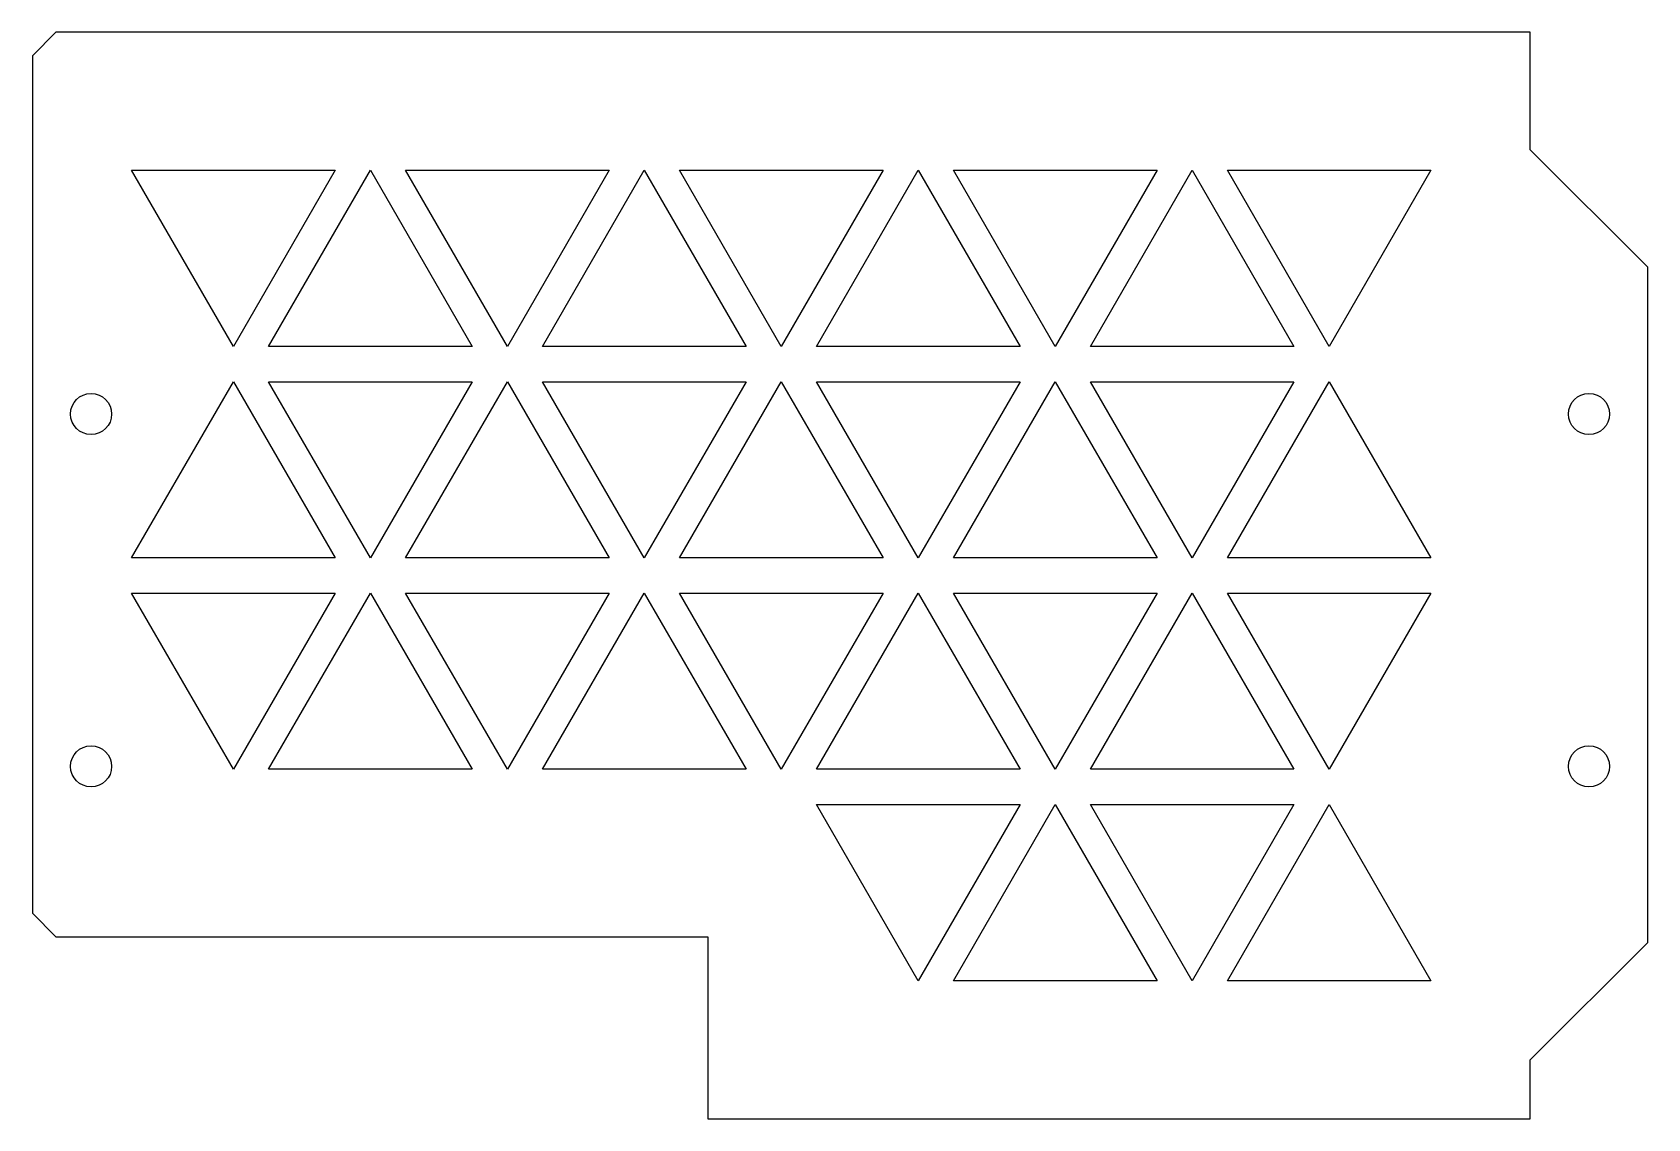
# Model space of a CAD drawing. Header units: millimetres. Extents: x -72 to 65, y -48 to 44.
import ezdxf

# ---------------------------------------------------------------- set-up
doc = ezdxf.new("R2010")
doc.units = ezdxf.units.MM

msp = doc.modelspace()

# ---------------------------------------------------------------- linework, layer by layer
for p, q in [((-70.05, 44.28), (-72.05, 42.28)), ((55.45, 44.28), (-70.05, 44.28)), ((55.45, 34.28), (55.45, 44.28)), ((-72.05, 42.28), (-72.05, -30.72)), ((65.45, 24.28), (55.45, 34.28)), ((-54.94, 17.53), (-63.61, 32.53)), ((-63.61, 32.53), (-46.28, 32.53)), ((-46.28, 32.53), (-54.94, 17.53)), ((-51.94, 17.53), (-43.28, 32.53)), ((-43.28, 32.53), (-34.62, 17.53)), ((-31.62, 17.53), (-40.28, 32.53)), ((-40.28, 32.53), (-22.96, 32.53)), ((-22.96, 32.53), (-31.62, 17.53)), ((-28.62, 17.53), (-19.96, 32.53)), ((-19.96, 32.53), (-11.3, 17.53)), ((-8.3, 17.53), (-16.96, 32.53)), ((-16.96, 32.53), (0.36, 32.53)), ((0.36, 32.53), (-8.3, 17.53)), ((-5.3, 17.53), (3.36, 32.53)), ((3.36, 32.53), (12.02, 17.53)), ((15.02, 17.53), (6.36, 32.53)), ((6.36, 32.53), (23.68, 32.53)), ((23.68, 32.53), (15.02, 17.53)), ((18.02, 17.53), (26.68, 32.53)), ((26.68, 32.53), (35.34, 17.53)), ((38.34, 17.53), (29.68, 32.53)), ((29.68, 32.53), (47, 32.53)), ((47, 32.53), (38.34, 17.53)), ((65.45, -33.22), (65.45, 24.28)), ((-34.62, 17.53), (-51.94, 17.53)), ((-11.3, 17.53), (-28.62, 17.53)), ((12.02, 17.53), (-5.3, 17.53)), ((35.34, 17.53), (18.02, 17.53)), ((-63.61, -0.47), (-54.94, 14.53)), ((-54.94, 14.53), (-46.28, -0.47)), ((-43.28, -0.47), (-51.94, 14.53)), ((-51.94, 14.53), (-34.62, 14.53)), ((-34.62, 14.53), (-43.28, -0.47)), ((-40.28, -0.47), (-31.62, 14.53)), ((-31.62, 14.53), (-22.96, -0.47)), ((-19.96, -0.47), (-28.62, 14.53)), ((-28.62, 14.53), (-11.3, 14.53)), ((-11.3, 14.53), (-19.96, -0.47)), ((-16.96, -0.47), (-8.3, 14.53)), ((-8.3, 14.53), (0.36, -0.47)), ((3.36, -0.47), (-5.3, 14.53)), ((-5.3, 14.53), (12.02, 14.53)), ((12.02, 14.53), (3.36, -0.47)), ((6.36, -0.47), (15.02, 14.53)), ((15.02, 14.53), (23.68, -0.47)), ((26.68, -0.47), (18.02, 14.53)), ((18.02, 14.53), (35.34, 14.53)), ((35.34, 14.53), (26.68, -0.47)), ((29.68, -0.47), (38.34, 14.53)), ((38.34, 14.53), (47, -0.47)), ((-46.28, -0.47), (-63.61, -0.47)), ((-22.96, -0.47), (-40.28, -0.47)), ((0.36, -0.47), (-16.96, -0.47)), ((23.68, -0.47), (6.36, -0.47)), ((47, -0.47), (29.68, -0.47)), ((-63.61, -3.47), (-46.28, -3.47)), ((-54.94, -18.47), (-63.61, -3.47)), ((-46.28, -3.47), (-54.94, -18.47)), ((-51.94, -18.47), (-43.28, -3.47)), ((-43.28, -3.47), (-34.62, -18.47)), ((-31.62, -18.47), (-40.28, -3.47)), ((-40.28, -3.47), (-22.96, -3.47)), ((-22.96, -3.47), (-31.62, -18.47)), ((-28.62, -18.47), (-19.96, -3.47)), ((-19.96, -3.47), (-11.3, -18.47)), ((-8.3, -18.47), (-16.96, -3.47)), ((-16.96, -3.47), (0.36, -3.47)), ((0.36, -3.47), (-8.3, -18.47)), ((-5.3, -18.47), (3.36, -3.47)), ((3.36, -3.47), (12.02, -18.47)), ((15.02, -18.47), (6.36, -3.47)), ((6.36, -3.47), (23.68, -3.47)), ((23.68, -3.47), (15.02, -18.47)), ((18.02, -18.47), (26.68, -3.47)), ((26.68, -3.47), (35.34, -18.47)), ((38.34, -18.47), (29.68, -3.47)), ((29.68, -3.47), (47, -3.47)), ((47, -3.47), (38.34, -18.47)), ((-34.62, -18.47), (-51.94, -18.47)), ((-11.3, -18.47), (-28.62, -18.47)), ((12.02, -18.47), (-5.3, -18.47)), ((35.34, -18.47), (18.02, -18.47)), ((3.36, -36.47), (-5.3, -21.47)), ((-5.3, -21.47), (12.02, -21.47)), ((12.02, -21.47), (3.36, -36.47)), ((6.36, -36.47), (15.02, -21.47)), ((15.02, -21.47), (23.68, -36.47)), ((18.02, -21.47), (35.34, -21.47)), ((26.68, -36.47), (18.02, -21.47)), ((35.34, -21.47), (26.68, -36.47)), ((29.68, -36.47), (38.34, -21.47)), ((38.34, -21.47), (47, -36.47)), ((-72.05, -30.72), (-70.05, -32.72)), ((-70.05, -32.72), (-14.55, -32.72)), ((-14.55, -32.72), (-14.55, -48.22)), ((55.45, -43.22), (65.45, -33.22)), ((23.68, -36.47), (6.36, -36.47)), ((47, -36.47), (29.68, -36.47)), ((55.45, -48.22), (55.45, -43.22)), ((-14.55, -48.22), (55.45, -48.22))]:
    msp.add_line(p, q)
for centre in [(-67.05, 11.78), (60.45, 11.78), (-67.05, -18.22), (60.45, -18.22)]:
    msp.add_circle(centre, 1.75)

doc.saveas('drawing.dxf')
